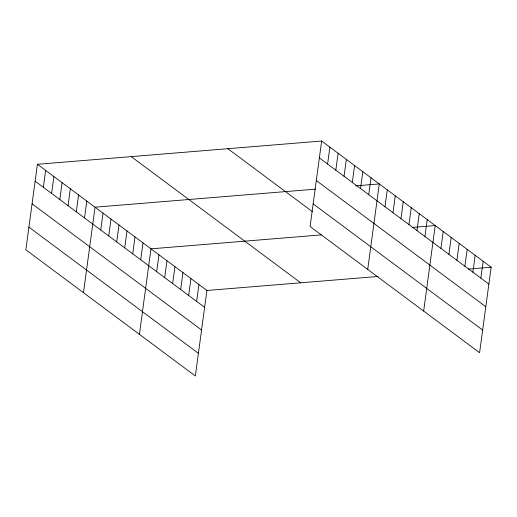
<?xml version="1.0" encoding="UTF-8"?>
<svg xmlns="http://www.w3.org/2000/svg" width="517" height="517" viewBox="0 0 517 517"><rect width="100%" height="100%" fill="white"/><g stroke="black" fill="none" stroke-linecap="round" stroke-linejoin="round"><path stroke-width="0.78" d="M37.411 164.296L25.85 249.795L195.348 375.975L206.91 290.476L37.411 164.296L321.652 141.025L491.15 267.205L479.589 352.704L310.09 226.524L321.652 141.025M43.363 187.303L45.645 170.423M51.597 193.429L53.878 176.555M59.823 199.562L62.111 182.682M68.057 205.688L70.344 188.808M76.29 211.821L78.578 194.941M84.523 217.948L86.804 201.068M83.483 292.693L95.038 207.194L315.435 189.151M100.75 230.026L103.032 213.146M108.738 235.972L111.019 219.092M116.732 241.924L119.013 225.044M124.72 247.869L127.001 230.989M132.714 253.821L134.995 236.941M140.702 259.767L142.983 242.887M139.416 334.337L150.977 248.839L321.477 234.88M156.683 271.664L158.965 254.784M164.677 277.616L166.959 260.736M172.665 283.562L174.946 266.682M180.659 289.514L182.94 272.633M188.647 295.459L190.928 278.579M196.641 301.411L198.922 284.531M327.597 164.031L329.878 147.151M335.83 170.158L338.112 153.284M344.063 176.291L346.345 159.41M352.297 182.417L354.578 165.537M360.53 188.55L362.811 171.67M368.763 194.676L371.044 177.796M367.716 269.422L379.278 183.923L355.631 185.862M384.991 206.755L387.272 189.875M392.978 212.7L395.259 195.82M400.972 218.652L403.254 201.772M408.96 224.598L411.241 207.718M416.948 230.55L419.235 213.67M424.942 236.495L427.223 219.615M423.656 311.066L435.217 225.567L412.359 227.441M440.923 248.393L443.205 231.513M448.911 254.345L451.199 237.465M456.905 260.29L459.186 243.41M464.893 266.242L467.181 249.362M472.887 272.188L475.168 255.308M480.875 278.14L483.162 261.259M206.91 290.476L378.179 276.459M468.292 269.079L491.15 267.205M319.364 157.905L488.869 284.085M316.307 180.549L485.806 306.73M313.153 203.879L482.652 330.059M227.848 148.702L312.526 211.737M131.208 156.612L300.713 282.799M35.13 181.176L204.629 307.356M32.067 203.821L201.565 330.001M28.913 227.15L198.412 353.331"/></g></svg>
